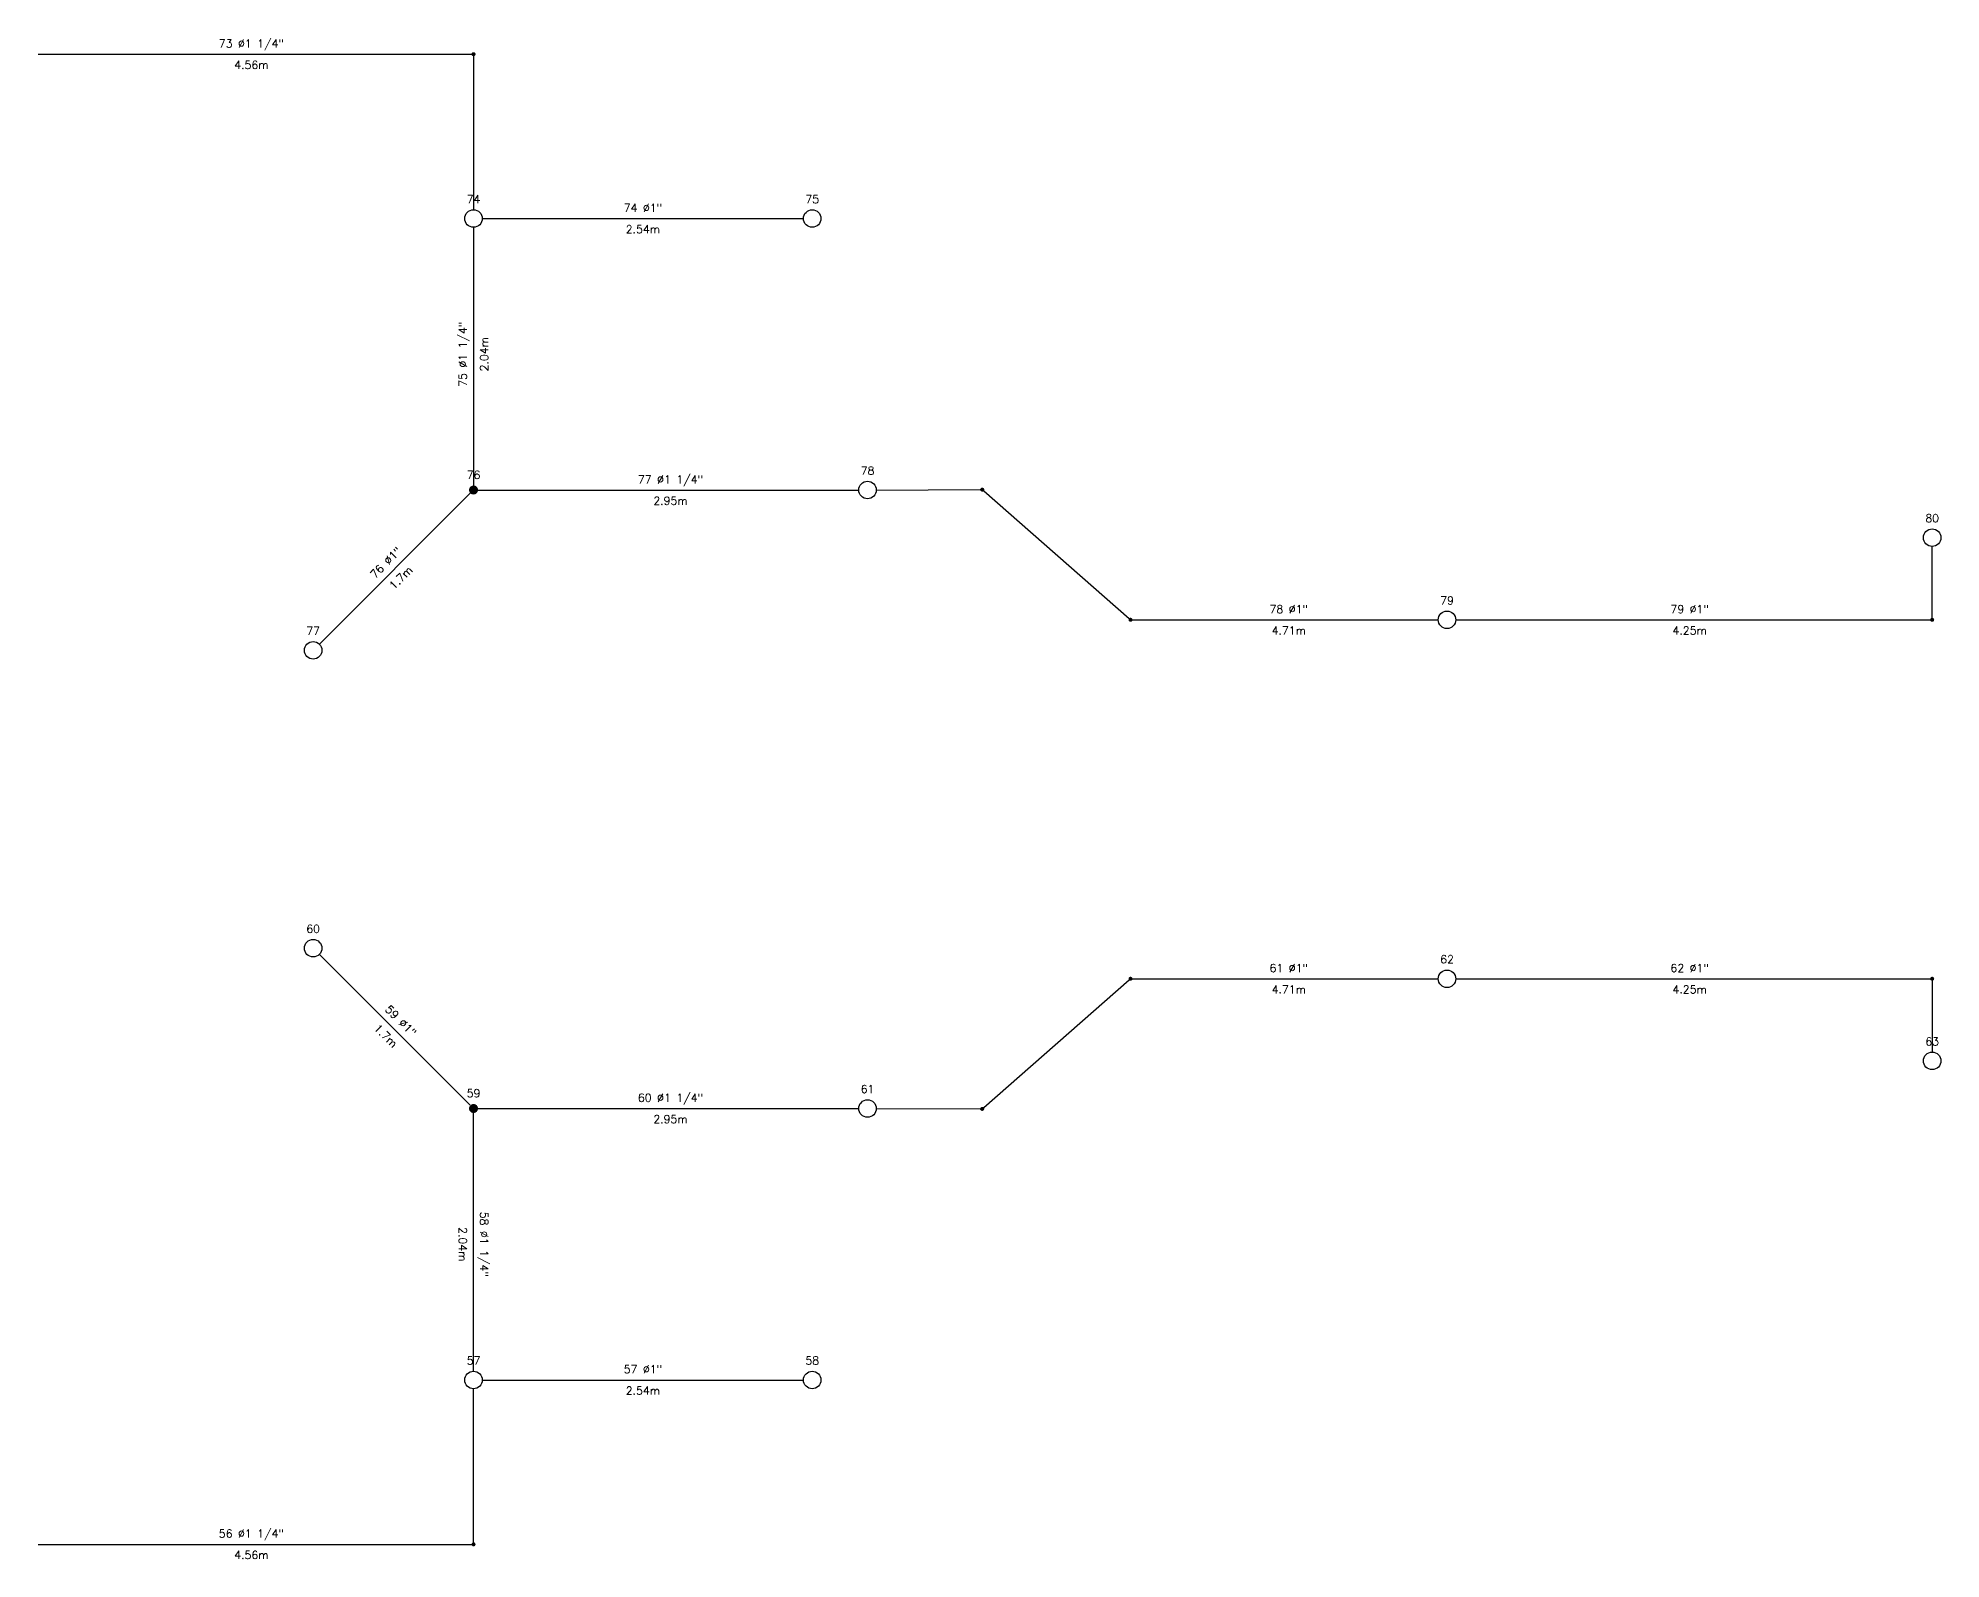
# Model space of a CAD drawing. Header units: metres. Extents: x -51.3 to 24.5, y -64.9 to 26.1.
# Drawn here: x -29.24 to -13.99, y -31.64 to -19.45 of the extents above; entities that cross this region are included whole.
import ezdxf
from ezdxf.enums import TextEntityAlignment as Align

# ---------------------------------------------------------------- set-up
doc = ezdxf.new("R2010")
doc.units = ezdxf.units.M
doc.header["$LTSCALE"] = 12.7
doc.layers.get('0').update_dxf_attribs({"linetype": 'CONTINUOUS'})
for name, color, linetype in [('TEXTO_NUDOS', 7, 'CONTINUOUS'), ('TEXTO_RAMAS', 7, 'CONTINUOUS'), ('UNIFILAR', 7, 'CONTINUOUS')]:
    doc.layers.add(name, color=color, linetype=linetype)
doc.styles.add('ROMANS', font='Romans', dxfattribs={"height": 0.0635})

# ---------------------------------------------------------------- blocks, each defined once
blk = doc.blocks.new('NUDO_PASO_IPCI')
at = {"color": 0, "linetype": 'Continuous'}
for points in [[(-0.742494, 0.10584), (-0.749351, 0.031185), (-0.748721, -0.043781), (-0.749351, 0.031185)], [(-0.728219, 0.179437), (-0.742494, 0.10584), (-0.74061, -0.118309), (-0.748721, -0.043781)], [(-0.706667, 0.251241), (-0.728219, 0.179437), (-0.725099, -0.191656), (-0.74061, -0.118309)], [(-0.678054, 0.320535), (-0.706667, 0.251241), (-0.702343, -0.263087), (-0.725099, -0.191656)], [(-0.642667, 0.386626), (-0.678054, 0.320535), (-0.672569, -0.33189), (-0.702343, -0.263087)], [(-0.600858, 0.448854), (-0.642667, 0.386626), (-0.636075, -0.397377), (-0.672569, -0.33189)], [(-0.553045, 0.506597), (-0.600858, 0.448854), (-0.593226, -0.458893), (-0.636075, -0.397377)], [(-0.499707, 0.559279), (-0.553045, 0.506597), (-0.544449, -0.515825), (-0.593226, -0.458893)], [(-0.441376, 0.606372), (-0.499707, 0.559279), (-0.490233, -0.567602), (-0.544449, -0.515825)], [(-0.378635, 0.647407), (-0.441376, 0.606372), (-0.431118, -0.613708), (-0.490233, -0.567602)], [(-0.31211, 0.681973), (-0.378635, 0.647407), (-0.367696, -0.653682), (-0.431118, -0.613708)], [(-0.242467, 0.709725), (-0.31211, 0.681973), (-0.300599, -0.687124), (-0.367696, -0.653682)], [(-0.170402, 0.730386), (-0.242467, 0.709725), (-0.2305, -0.713702), (-0.300599, -0.687124)], [(-0.096633, 0.743749), (-0.170402, 0.730386), (-0.158097, -0.733148), (-0.2305, -0.713702)], [(-0.0219, 0.74968), (-0.096633, 0.743749), (-0.084114, -0.745268), (-0.158097, -0.733148)], [(0.053053, 0.748121), (-0.0219, 0.74968), (-0.009291, -0.749942), (-0.084114, -0.745268)], [(0.127475, 0.739087), (0.053053, 0.748121), (0.065624, -0.747123), (-0.009291, -0.749942)], [(0.200624, 0.722669), (0.127475, 0.739087), (0.139884, -0.736839), (0.065624, -0.747123)], [(0.271768, 0.699029), (0.200624, 0.722669), (0.212747, -0.719193), (0.139884, -0.736839)], [(0.340197, 0.668406), (0.271768, 0.699029), (0.283483, -0.694361), (0.212747, -0.719193)], [(0.405227, 0.631103), (0.340197, 0.668406), (0.351388, -0.662591), (0.283483, -0.694361)], [(0.466207, 0.587495), (0.405227, 0.631103), (0.415781, -0.624201), (0.351388, -0.662591)], [(0.52253, 0.538017), (0.466207, 0.587495), (0.47602, -0.579573), (0.415781, -0.624201)], [(0.573632, 0.483163), (0.52253, 0.538017), (0.531502, -0.529155), (0.47602, -0.579573)], [(0.619002, 0.423482), (0.573632, 0.483163), (0.581674, -0.47345), (0.531502, -0.529155)], [(0.658187, 0.359569), (0.619002, 0.423482), (0.626035, -0.413014), (0.581674, -0.47345)], [(0.690796, 0.292064), (0.658187, 0.359569), (0.66414, -0.348452), (0.626035, -0.413014)], [(0.716502, 0.22164), (0.690796, 0.292064), (0.695609, -0.280407), (0.66414, -0.348452)], [(0.73505, 0.149002), (0.716502, 0.22164), (0.720128, -0.209562), (0.695609, -0.280407)], [(0.746253, 0.074875), (0.73505, 0.149002), (0.737451, -0.136622), (0.720128, -0.209562)], [(0.75, 0), (0.746253, 0.074875), (0.747407, -0.062317), (0.737451, -0.136622)]]:
    blk.add_solid(points, dxfattribs=at)
blk = doc.blocks.new('NUDO_DERIVACION_IPCI')
at = {"color": 0, "linetype": 'Continuous'}
for points in [[(-0.742494, 0.10584), (-0.749351, 0.031185), (-0.748721, -0.043781), (-0.749351, 0.031185)], [(-0.728219, 0.179437), (-0.742494, 0.10584), (-0.74061, -0.118309), (-0.748721, -0.043781)], [(-0.706667, 0.251241), (-0.728219, 0.179437), (-0.725099, -0.191656), (-0.74061, -0.118309)], [(-0.678054, 0.320535), (-0.706667, 0.251241), (-0.702343, -0.263087), (-0.725099, -0.191656)], [(-0.642667, 0.386626), (-0.678054, 0.320535), (-0.672569, -0.33189), (-0.702343, -0.263087)], [(-0.600858, 0.448854), (-0.642667, 0.386626), (-0.636075, -0.397377), (-0.672569, -0.33189)], [(-0.553045, 0.506597), (-0.600858, 0.448854), (-0.593226, -0.458893), (-0.636075, -0.397377)], [(-0.499707, 0.559279), (-0.553045, 0.506597), (-0.544449, -0.515825), (-0.593226, -0.458893)], [(-0.441376, 0.606372), (-0.499707, 0.559279), (-0.490233, -0.567602), (-0.544449, -0.515825)], [(-0.378635, 0.647407), (-0.441376, 0.606372), (-0.431118, -0.613708), (-0.490233, -0.567602)], [(-0.31211, 0.681973), (-0.378635, 0.647407), (-0.367696, -0.653682), (-0.431118, -0.613708)], [(-0.242467, 0.709725), (-0.31211, 0.681973), (-0.300599, -0.687124), (-0.367696, -0.653682)], [(-0.170402, 0.730386), (-0.242467, 0.709725), (-0.2305, -0.713702), (-0.300599, -0.687124)], [(-0.096633, 0.743749), (-0.170402, 0.730386), (-0.158097, -0.733148), (-0.2305, -0.713702)], [(-0.0219, 0.74968), (-0.096633, 0.743749), (-0.084114, -0.745268), (-0.158097, -0.733148)], [(0.053053, 0.748121), (-0.0219, 0.74968), (-0.009291, -0.749942), (-0.084114, -0.745268)], [(0.127475, 0.739087), (0.053053, 0.748121), (0.065624, -0.747123), (-0.009291, -0.749942)], [(0.200624, 0.722669), (0.127475, 0.739087), (0.139884, -0.736839), (0.065624, -0.747123)], [(0.271768, 0.699029), (0.200624, 0.722669), (0.212747, -0.719193), (0.139884, -0.736839)], [(0.340197, 0.668406), (0.271768, 0.699029), (0.283483, -0.694361), (0.212747, -0.719193)], [(0.405227, 0.631103), (0.340197, 0.668406), (0.351388, -0.662591), (0.283483, -0.694361)], [(0.466207, 0.587495), (0.405227, 0.631103), (0.415781, -0.624201), (0.351388, -0.662591)], [(0.52253, 0.538017), (0.466207, 0.587495), (0.47602, -0.579573), (0.415781, -0.624201)], [(0.573632, 0.483163), (0.52253, 0.538017), (0.531502, -0.529155), (0.47602, -0.579573)], [(0.619002, 0.423482), (0.573632, 0.483163), (0.581674, -0.47345), (0.531502, -0.529155)], [(0.658187, 0.359569), (0.619002, 0.423482), (0.626035, -0.413014), (0.581674, -0.47345)], [(0.690796, 0.292064), (0.658187, 0.359569), (0.66414, -0.348452), (0.626035, -0.413014)], [(0.716502, 0.22164), (0.690796, 0.292064), (0.695609, -0.280407), (0.66414, -0.348452)], [(0.73505, 0.149002), (0.716502, 0.22164), (0.720128, -0.209562), (0.695609, -0.280407)], [(0.746253, 0.074875), (0.73505, 0.149002), (0.737451, -0.136622), (0.720128, -0.209562)], [(0.75, 0), (0.746253, 0.074875), (0.747407, -0.062317), (0.737451, -0.136622)]]:
    blk.add_solid(points, dxfattribs=at)
blk = doc.blocks.new('ROCIADOR_AUTOMATICO_IPCI')
at = {"color": 0, "linetype": 'Continuous'}
blk.add_circle((-0.004736, -0.005671), 1.5, dxfattribs=at)

msp = doc.modelspace()

# ---------------------------------------------------------------- linework, layer by layer
at = {"layer": 'UNIFILAR', "color": 94, "linetype": 'Continuous'}
for p, q in [((-29.239, -19.58, 2.672), (-25.766, -19.58, 2.672)), ((-25.75, -19.596, 2.672), (-25.75, -20.827, 2.672)), ((-25.75, -20.967, 2.672), (-25.75, -23.037, 2.672)), ((-25.68, -20.897, 2.672), (-23.106, -20.897, 2.672)), ((-25.776, -23.099, 2.672), (-26.985, -24.308, 2.672)), ((-25.714, -23.073, 2.672), (-22.663, -23.073, 2.672)), ((-22.523, -23.073, 2.672), (-21.69, -23.07, 2.672)), ((-21.662, -23.08, 2.672), (-20.498, -24.103, 2.672)), ((-14.063, -24.097, 2.672), (-14.063, -23.525, 2.672)), ((-20.47, -24.113, 2.672), (-18.02, -24.113, 2.672)), ((-17.88, -24.113, 2.672), (-14.079, -24.113, 2.672)), ((-25.776, -28.004, 2.672), (-26.985, -26.795, 2.672)), ((-21.662, -28.023, 2.672), (-20.498, -27, 2.672)), ((-20.47, -26.99, 2.672), (-18.02, -26.99, 2.672)), ((-17.88, -26.99, 2.672), (-14.079, -26.99, 2.672)), ((-14.063, -27.006, 2.672), (-14.063, -27.578, 2.672)), ((-25.714, -28.03, 2.672), (-22.663, -28.03, 2.672)), ((-22.523, -28.03, 2.672), (-21.69, -28.033, 2.672)), ((-25.75, -30.136, 2.672), (-25.75, -28.066, 2.672)), ((-25.75, -31.507, 2.672), (-25.75, -30.276, 2.672)), ((-25.68, -30.206, 2.672), (-23.106, -30.206, 2.672)), ((-29.239, -31.523, 2.672), (-25.766, -31.523, 2.672))]:
    msp.add_line(p, q, dxfattribs=at)

# ---------------------------------------------------------------- block references
at = {"layer": 'UNIFILAR', "color": 94, "linetype": 'Continuous', "zscale": 1.06860841396}
for name, p, xscale, yscale in [('NUDO_PASO_IPCI', (-25.75, -19.58, 2.672), 0.0213721682792, 0.0213721682792), ('ROCIADOR_AUTOMATICO_IPCI', (-25.75, -20.897, 2.672), 0.04675161811074999, 0.04675161811074999), ('ROCIADOR_AUTOMATICO_IPCI', (-23.036, -20.897, 2.672), 0.04675161811074999, 0.04675161811074999), ('ROCIADOR_AUTOMATICO_IPCI', (-22.593, -23.073, 2.672), 0.04675161811074999, 0.04675161811074999), ('NUDO_DERIVACION_IPCI', (-25.75, -23.073, 2.672), 0.04808737862819999, 0.04808737862819999), ('NUDO_PASO_IPCI', (-21.674, -23.07, 2.672), 0.0213721682792, 0.0213721682792), ('ROCIADOR_AUTOMATICO_IPCI', (-14.063, -23.455, 2.672), 0.04675161811074999, 0.04675161811074999), ('ROCIADOR_AUTOMATICO_IPCI', (-17.95, -24.113, 2.672), 0.04675161811074999, 0.04675161811074999), ('NUDO_PASO_IPCI', (-20.486, -24.113, 2.672), 0.0213721682792, 0.0213721682792), ('NUDO_PASO_IPCI', (-14.063, -24.113, 2.672), 0.0213721682792, 0.0213721682792), ('ROCIADOR_AUTOMATICO_IPCI', (-27.035, -24.358, 2.672), 0.04675161811074999, 0.04675161811074999), ('ROCIADOR_AUTOMATICO_IPCI', (-27.035, -26.745, 2.672), 0.04675161811074999, 0.04675161811074999), ('NUDO_PASO_IPCI', (-20.486, -26.99, 2.672), 0.0213721682792, 0.0213721682792), ('ROCIADOR_AUTOMATICO_IPCI', (-17.95, -26.99, 2.672), 0.04675161811074999, 0.04675161811074999), ('NUDO_PASO_IPCI', (-14.063, -26.99, 2.672), 0.0213721682792, 0.0213721682792), ('ROCIADOR_AUTOMATICO_IPCI', (-14.063, -27.648, 2.672), 0.04675161811074999, 0.04675161811074999), ('NUDO_DERIVACION_IPCI', (-25.75, -28.03, 2.672), 0.04808737862819999, 0.04808737862819999), ('ROCIADOR_AUTOMATICO_IPCI', (-22.593, -28.03, 2.672), 0.04675161811074999, 0.04675161811074999), ('NUDO_PASO_IPCI', (-21.674, -28.033, 2.672), 0.0213721682792, 0.0213721682792), ('ROCIADOR_AUTOMATICO_IPCI', (-25.75, -30.206, 2.672), 0.04675161811074999, 0.04675161811074999), ('ROCIADOR_AUTOMATICO_IPCI', (-23.036, -30.206, 2.672), 0.04675161811074999, 0.04675161811074999), ('NUDO_PASO_IPCI', (-25.75, -31.523, 2.672), 0.0213721682792, 0.0213721682792)]:
    msp.add_blockref(name, p, dxfattribs=dict(at, xscale=xscale, yscale=yscale))

# ---------------------------------------------------------------- texts
at = {"layer": 'TEXTO_NUDOS', "color": 94, "linetype": 'Continuous', "style": 'ROMANS'}
for s, p in [('74', (-25.75, -20.774, 2.672)), ('75', (-23.036, -20.774, 2.672)), ('76', (-25.75, -22.984, 2.672)), ('78', (-22.593, -22.95, 2.672)), ('80', (-14.063, -23.331, 2.672)), ('79', (-17.95, -23.99, 2.672)), ('77', (-27.035, -24.234, 2.672)), ('60', (-27.035, -26.622, 2.672)), ('62', (-17.95, -26.866, 2.672)), ('63', (-14.063, -27.525, 2.672)), ('59', (-25.75, -27.94, 2.672)), ('61', (-22.593, -27.906, 2.672)), ('57', (-25.75, -30.082, 2.672)), ('58', (-23.036, -30.082, 2.672))]:
    msp.add_text(s, height=0.0641, dxfattribs=at).set_placement(p, align=Align.CENTER)
at = {"layer": 'TEXTO_RAMAS', "color": 94, "linetype": 'Continuous', "style": 'ROMANS'}
for s, p in [('73 Ø1 1/4"', (-27.53, -19.527, 2.672)), ('74 Ø1"', (-24.393, -20.844, 2.672)), ('77 Ø1 1/4"', (-24.172, -23.02, 2.672)), ('78 Ø1"', (-19.218, -24.06, 2.672)), ('79 Ø1"', (-16.006, -24.06, 2.672)), ('61 Ø1"', (-19.218, -26.936, 2.672)), ('62 Ø1"', (-16.006, -26.936, 2.672)), ('60 Ø1 1/4"', (-24.172, -27.976, 2.672)), ('57 Ø1"', (-24.393, -30.152, 2.672)), ('56 Ø1 1/4"', (-27.53, -31.469, 2.672))]:
    msp.add_text(s, height=0.0641, dxfattribs=at).set_placement(p, align=Align.CENTER)
for s, p in [('4.56m', (-27.53, -19.634, 2.672)), ('2.54m', (-24.393, -20.951, 2.672)), ('2.95m', (-24.172, -23.127, 2.672)), ('4.71m', (-19.218, -24.167, 2.672)), ('4.25m', (-16.006, -24.167, 2.672)), ('4.71m', (-19.218, -27.043, 2.672)), ('4.25m', (-16.006, -27.043, 2.672)), ('2.95m', (-24.172, -28.083, 2.672)), ('2.54m', (-24.393, -30.259, 2.672)), ('4.56m', (-27.53, -31.576, 2.672))]:
    msp.add_text(s, height=0.0641, dxfattribs=at).set_placement(p, align=Align.TOP_CENTER)
for s, rotation, p in [('75 Ø1 1/4"', 89.9948, (-25.804, -21.985, 2.672)), ('76 Ø1"', 45, (-26.43, -23.678, 2.672)), ('59 Ø1"', 315, (-26.355, -27.35, 2.672)), ('58 Ø1 1/4"', 270.0052, (-25.697, -29.118, 2.672))]:
    msp.add_text(s, height=0.0641, rotation=rotation, dxfattribs=at).set_placement(p, align=Align.CENTER)
for s, rotation, p in [('2.04m', 89.9948, (-25.697, -21.985, 2.672)), ('1.7m', 45, (-26.355, -23.753, 2.672)), ('1.7m', 315, (-26.43, -27.425, 2.672)), ('2.04m', 270.0052, (-25.804, -29.118, 2.672))]:
    msp.add_text(s, height=0.0641, rotation=rotation, dxfattribs=at).set_placement(p, align=Align.TOP_CENTER)

doc.saveas('drawing.dxf')
